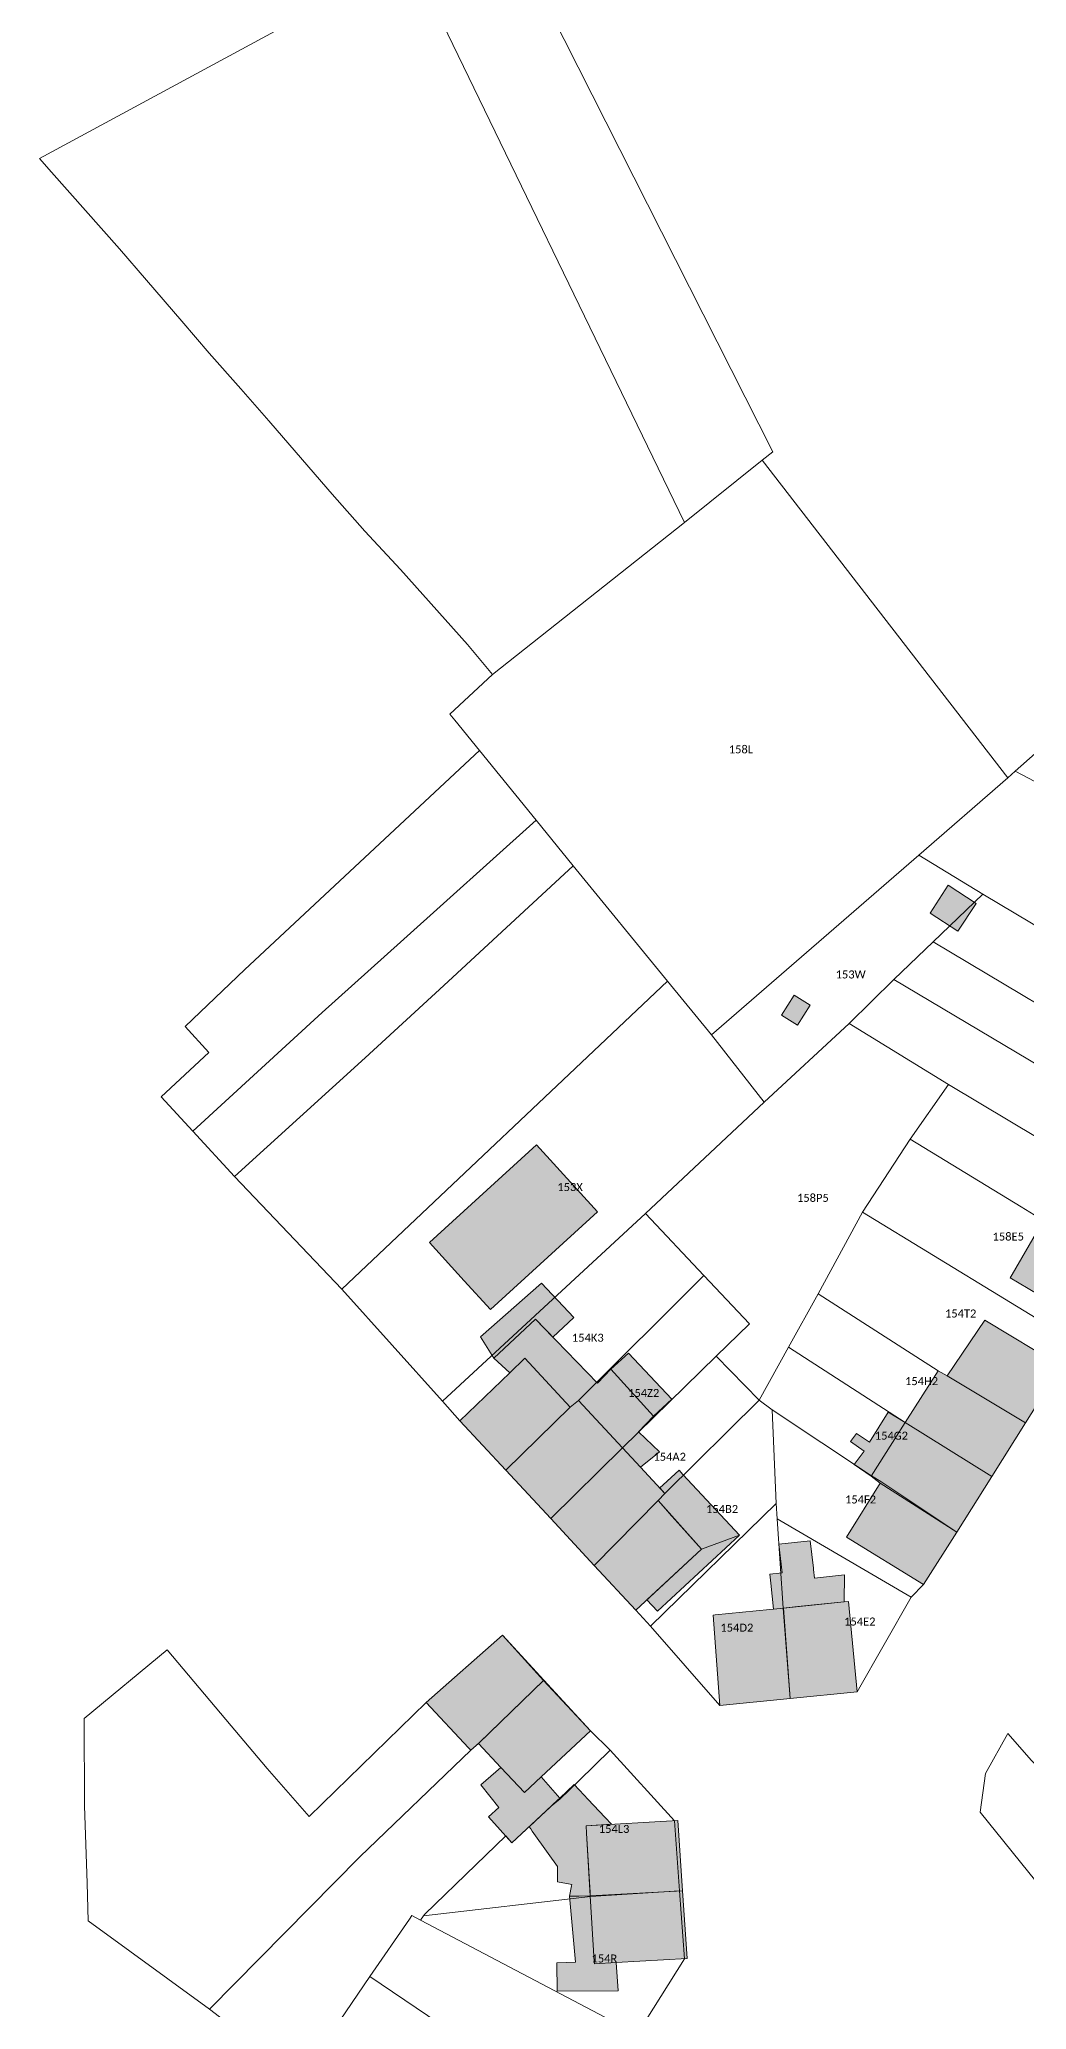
# Model space of a CAD drawing. Header units: metres. Extents: x 113120 to 240396, y 120329 to 242116.
# Drawn here: x 113195.7 to 113294.4, y 121300.4 to 121497.3 of the extents above; entities that cross this region are included whole.
import ezdxf

# ---------------------------------------------------------------- set-up
doc = ezdxf.new("R2010")
doc.units = ezdxf.units.M
doc.header["$LTSCALE"] = 3
for name, color, linetype, lineweight in [('Bpn_CaPa', 78, 'Continuous', 0), ('Bpn_ReBu', 4, 'Continuous', 0), ('Bpt_CaNu', 7, 'Continuous', 0), ('Hachure bâtiment', 11, 'Continuous', 0)]:
    doc.layers.add(name, color=color, linetype=linetype, lineweight=lineweight)
doc.styles.add('Legend', font='')
doc.styles.get('Legend').set_extended_font_data('Calibri')

msp = doc.modelspace()

# ---------------------------------------------------------------- hatches: boundary and pattern name
at = {"layer": 'Hachure bâtiment'}
h = msp.add_hatch(color=256, dxfattribs=at)
h.dxf.hatch_style = 1
h.paths.add_polyline_path([(113289.37, 121410.92), (113287.53, 121408.17), (113284.77, 121409.97), (113286.58, 121412.75)])
h = msp.add_hatch(color=256, dxfattribs=at)
h.dxf.hatch_style = 1
h.paths.add_polyline_path([(113272.77, 121400.77), (113271.52, 121398.77), (113269.93, 121399.78), (113271.18, 121401.77)])
h = msp.add_hatch(color=256, dxfattribs=at)
h.dxf.hatch_style = 1
h.paths.add_polyline_path([(113251.53, 121380.1), (113240.83, 121370.35), (113238.21, 121373.23), (113234.73, 121377.05), (113245.43, 121386.8)])
h = msp.add_hatch(color=256, dxfattribs=at)
h.dxf.hatch_style = 1
h.paths.add_polyline_path([(113303.82, 121374.18), (113300.63, 121368.85), (113294.58, 121372.45), (113292.78, 121373.52), (113292.98, 121373.85), (113296.02, 121379.07)])
h = msp.add_hatch(color=256, dxfattribs=at)
h.dxf.hatch_style = 1
h.paths.add_polyline_path([(113241.18, 121365.47), (113239.82, 121367.61), (113245.92, 121372.99), (113249.17, 121369.55), (113247.05, 121367.59), (113245.32, 121369.37)])
h = msp.add_hatch(color=256, dxfattribs=at)
h.dxf.hatch_style = 1
h.paths.add_polyline_path([(113251.52, 121363), (113252.87, 121364.37), (113257.13, 121359.7), (113255.62, 121358.12), (113257.72, 121356.12), (113257.37, 121355.83), (113255.83, 121354.58), (113254.01, 121356.53), (113249.62, 121361.25), (113248.78, 121360.6), (113244.27, 121365.5), (113242.75, 121364.03), (113241.18, 121365.47), (113245.32, 121369.37)])
h = msp.add_hatch(color=256, dxfattribs=at)
h.dxf.hatch_style = 1
h.paths.add_polyline_path([(113297.87, 121364.67), (113294.31, 121359.02), (113286.48, 121363.72), (113290.23, 121369.27)])
h = msp.add_hatch(color=256, dxfattribs=at)
h.dxf.hatch_style = 1
h.paths.add_polyline_path([(113248.78, 121360.6), (113242.35, 121354.29), (113237.77, 121359.22), (113242.75, 121364.03), (113244.27, 121365.5)])
h = msp.add_hatch(color=256, dxfattribs=at)
h.dxf.hatch_style = 1
h.paths.add_polyline_path([(113252.87, 121364.37), (113254.64, 121365.99), (113258.96, 121361.38), (113257.13, 121359.7)])
h = msp.add_hatch(color=256, dxfattribs=at)
h.dxf.hatch_style = 1
h.paths.add_polyline_path([(113286.48, 121363.72), (113294.31, 121359.02), (113290.93, 121353.65), (113282.29, 121359.05), (113285.57, 121364.22)])
h = msp.add_hatch(color=256, dxfattribs=at)
h.dxf.hatch_style = 1
h.paths.add_polyline_path([(113254.01, 121356.53), (113246.85, 121349.46), (113242.35, 121354.29), (113248.78, 121360.6), (113249.62, 121361.25)])
h = msp.add_hatch(color=256, dxfattribs=at)
h.dxf.hatch_style = 1
h.paths.add_polyline_path([(113282.29, 121359.05), (113278.89, 121353.69), (113277.18, 121354.85), (113278.17, 121356.2), (113276.83, 121357.17), (113277.42, 121357.97), (113278.73, 121357.1), (113280.57, 121360.07)])
h = msp.add_hatch(color=256, dxfattribs=at)
h.dxf.hatch_style = 1
h.paths.add_polyline_path([(113290.93, 121353.65), (113287.44, 121348.1), (113279.77, 121353), (113278.89, 121353.69), (113282.29, 121359.05)])
h = msp.add_hatch(color=256, dxfattribs=at)
h.dxf.hatch_style = 1
h.paths.add_polyline_path([(113255.83, 121354.58), (113258.27, 121351.97), (113257.58, 121351.25), (113251.21, 121344.76), (113246.85, 121349.46), (113254.01, 121356.53)])
h = msp.add_hatch(color=256, dxfattribs=at)
h.dxf.hatch_style = 1
h.paths.add_polyline_path([(113258.08, 121352.82), (113259.68, 121354.29), (113260.07, 121353.86), (113265.71, 121347.8), (113261.92, 121346.4), (113258.7, 121350), (113258.52, 121350.2), (113257.58, 121351.25), (113258.27, 121351.97), (113257.75, 121352.52)])
h = msp.add_hatch(color=256, dxfattribs=at)
h.dxf.hatch_style = 1
h.paths.add_polyline_path([(113287.44, 121348.1), (113284.13, 121342.85), (113276.42, 121347.6), (113279.77, 121353)])
h = msp.add_hatch(color=256, dxfattribs=at)
h.dxf.hatch_style = 1
h.paths.add_polyline_path([(113261.92, 121346.4), (113255.37, 121340.3), (113251.21, 121344.76), (113257.58, 121351.25)])
h = msp.add_hatch(color=256, dxfattribs=at)
h.dxf.hatch_style = 1
h.paths.add_polyline_path([(113261.92, 121346.4), (113265.71, 121347.8), (113257.52, 121340.18), (113256.46, 121341.32)])
h = msp.add_hatch(color=256, dxfattribs=at)
h.dxf.hatch_style = 1
h.paths.add_polyline_path([(113273.52, 121340.85), (113271.54, 121340.65), (113270.37, 121340.54), (113270.13, 121340.51), (113269.13, 121340.41), (113268.86, 121343), (113268.77, 121343.88), (113269.98, 121344.02), (113269.66, 121346.88), (113272.8, 121347.23), (113273.11, 121344.51), (113273.12, 121344.37), (113273.22, 121343.49), (113276.22, 121343.83), (113276.17, 121341.12)])
h = msp.add_hatch(color=256, dxfattribs=at)
h.dxf.hatch_style = 1
h.paths.add_polyline_path([(113270.8, 121331.45), (113263.77, 121330.75), (113263.08, 121339.8), (113263.28, 121339.82), (113270.13, 121340.51)])
h = msp.add_hatch(color=256, dxfattribs=at)
h.dxf.hatch_style = 1
h.paths.add_polyline_path([(113277.48, 121332.12), (113270.8, 121331.45), (113270.13, 121340.51), (113276.17, 121341.12), (113276.63, 121341.17)])
h = msp.add_hatch(color=256, dxfattribs=at)
h.dxf.hatch_style = 1
h.paths.add_polyline_path([(113246.16, 121333.3), (113239.62, 121326.97), (113238.87, 121326.3), (113238.63, 121326.55), (113234.4, 121331.07), (113242.02, 121337.81)])
h = msp.add_hatch(color=256, dxfattribs=at)
h.dxf.hatch_style = 1
h.paths.add_polyline_path([(113250.83, 121328.22), (113245.9, 121323.64), (113244.22, 121322.08), (113241.87, 121324.57), (113239.62, 121326.97), (113246.16, 121333.3)])
h = msp.add_hatch(color=256, dxfattribs=at)
h.dxf.hatch_style = 1
h.paths.add_polyline_path([(113244.22, 121322.08), (113245.9, 121323.64), (113247.77, 121321.52), (113242.98, 121317.05), (113240.62, 121319.65), (113241.68, 121320.57), (113239.88, 121322.85), (113241.87, 121324.57)])
h = msp.add_hatch(color=256, dxfattribs=at)
h.dxf.hatch_style = 1
h.paths.add_polyline_path([(113250.38, 121318.75), (113250.43, 121318.02), (113250.76, 121312.56), (113250.78, 121312.19), (113250.81, 121311.73), (113249.65, 121311.72), (113249.04, 121311.71), (113248.73, 121311.7), (113248.93, 121312.73), (113248.96, 121312.88), (113248.8, 121312.91), (113247.54, 121313.13), (113247.54, 121314.67), (113246.61, 121315.98), (113245.01, 121318.22), (113244.85, 121318.44), (113244.7, 121318.65), (113246.44, 121320.28), (113247.53, 121321.3), (113247.77, 121321.52), (113249.2, 121322.88), (113250.2, 121321.81), (113250.56, 121321.42), (113252.28, 121319.58), (113252.93, 121318.89)])
h = msp.add_hatch(color=256, dxfattribs=at)
h.dxf.hatch_style = 1
h.paths.add_polyline_path([(113260.03, 121312.25), (113250.81, 121311.73), (113250.43, 121318.02), (113250.38, 121318.75), (113259.57, 121319.27)])
h = msp.add_hatch(color=256, dxfattribs=at)
h.dxf.hatch_style = 1
h.paths.add_polyline_path([(113260.48, 121305.47), (113253.38, 121305.07), (113251.22, 121304.95), (113251.2, 121305.18), (113250.81, 121311.73), (113260.03, 121312.25)])
h = msp.add_hatch(color=256, dxfattribs=at)
h.dxf.hatch_style = 1
h.paths.add_polyline_path([(113251.2, 121305.18), (113251.22, 121304.95), (113253.38, 121305.07), (113253.58, 121302.26), (113247.48, 121302.22), (113247.47, 121305.05), (113249.32, 121305.12), (113248.73, 121311.7), (113250.81, 121311.73)])

# ---------------------------------------------------------------- linework, layer by layer
at = {"layer": 'Bpn_CaPa'}
for points in [[(113260.22, 121449.01), (113232.86, 121505.49), (113225.3, 121520.86), (113220.09, 121531.23), (113214.83, 121542.42), (113211.28, 121549.57), (113208.83, 121554.54), (113207.71, 121556.82), (113205.4, 121561.65), (113203.81, 121564.79), (113212.96, 121569.07), (113213.27, 121568.43), (113220.39, 121553.76), (113221.38, 121551.58), (113228.94, 121535.43), (113238.45, 121516.55), (113269.05, 121456.06), (113267.98, 121455.24), (113260.22, 121449.01)], [(113228.26, 121448.13), (113225.01, 121451.86), (113222.05, 121455.27), (113218.66, 121459.16), (113215.86, 121462.38), (113212.72, 121465.95), (113209.97, 121469.15), (113206.43, 121473.23), (113203.74, 121476.35), (113196.96, 121484.03), (113195.74, 121485.4), (113232.86, 121505.49), (113260.22, 121449.01), (113241.03, 121433.82), (113238.53, 121436.82), (113231.83, 121444.32), (113228.26, 121448.13)], [(113260.22, 121449.01), (113267.98, 121455.24), (113292.53, 121423.5), (113283.66, 121415.77), (113262.93, 121397.8), (113258.52, 121403.16), (113249.09, 121414.7), (113245.38, 121419.26), (113239.73, 121426.22), (113237.26, 121429.26), (113236.76, 121429.87), (113241.03, 121433.82), (113260.22, 121449.01)], [(113324.53, 121407.7), (113316.14, 121412.12), (113309.99, 121415.35), (113293.28, 121424.17), (113299.59, 121429.73), (113308.72, 121424.88), (113306.79, 121421.78), (113312.94, 121418.48), (113317.97, 121415.7), (113326.35, 121411.2), (113324.53, 121407.7)], [(113245.38, 121419.26), (113231.82, 121407.06), (113223.99, 121400.03), (113211.07, 121388.17), (113207.91, 121391.61), (113212.66, 121396.03), (113210.3, 121398.62), (113216.26, 121404.32), (113239.73, 121426.22), (113245.38, 121419.26)], [(113283.66, 121415.77), (113292.53, 121423.5), (113293.28, 121424.17), (113309.99, 121415.35), (113316.14, 121412.12), (113324.53, 121407.7), (113320.42, 121399.4), (113318.88, 121400.24), (113316.87, 121396.08), (113308.12, 121401.16), (113296.46, 121408.04), (113290.04, 121411.86), (113283.66, 121415.77)], [(113245.38, 121419.26), (113249.09, 121414.7), (113236.18, 121402.73), (113228.31, 121395.52), (113215.24, 121383.64), (113211.07, 121388.17), (113223.99, 121400.03), (113231.82, 121407.06), (113245.38, 121419.26)], [(113258.52, 121403.16), (113225.97, 121372.37), (113215.24, 121383.64), (113228.31, 121395.52), (113236.18, 121402.73), (113249.09, 121414.7), (113258.52, 121403.16)], [(113283.66, 121415.77), (113290.04, 121411.86), (113285.07, 121407.1), (113281.16, 121403.34), (113276.7, 121398.92), (113268.19, 121391.08), (113262.93, 121397.8), (113283.66, 121415.77)], [(113285.07, 121407.1), (113290.04, 121411.86), (113296.46, 121408.04), (113308.12, 121401.16), (113316.87, 121396.08), (113313.42, 121390.29), (113304.65, 121395.43), (113285.07, 121407.1)], [(113285.07, 121407.1), (113304.65, 121395.43), (113313.42, 121390.29), (113310.72, 121385.77), (113301.95, 121390.98), (113281.16, 121403.34), (113285.07, 121407.1)], [(113258.52, 121403.16), (113262.93, 121397.8), (113268.19, 121391.08), (113256.31, 121379.96), (113236.03, 121361.2), (113225.97, 121372.37), (113258.52, 121403.16)], [(113310.72, 121385.77), (113307.47, 121380.32), (113298.7, 121385.61), (113286.63, 121392.84), (113276.7, 121398.92), (113281.16, 121403.34), (113301.95, 121390.98), (113310.72, 121385.77)], [(113262.17, 121373.74), (113256.31, 121379.96), (113268.19, 121391.08), (113276.7, 121398.92), (113286.63, 121392.84), (113282.79, 121387.38), (113278.03, 121380.07), (113273.58, 121371.91), (113270.62, 121366.57), (113267.68, 121361.29), (113263.4, 121365.68), (113266.73, 121368.93), (113262.17, 121373.74)], [(113286.63, 121392.84), (113298.7, 121385.61), (113307.47, 121380.32), (113303.94, 121374.4), (113296.16, 121379.2), (113295.18, 121379.8), (113293.87, 121380.61), (113282.79, 121387.38), (113286.63, 121392.84)], [(113299.32, 121367.07), (113278.03, 121380.07), (113282.79, 121387.38), (113293.87, 121380.61), (113295.18, 121379.8), (113296.16, 121379.2), (113303.94, 121374.4), (113300.63, 121368.85), (113299.32, 121367.07)], [(113262.17, 121373.74), (113249.62, 121361.25), (113248.78, 121360.6), (113242.35, 121354.29), (113237.77, 121359.22), (113236.03, 121361.2), (113256.31, 121379.96), (113262.17, 121373.74)], [(113299.32, 121367.07), (113297.87, 121364.67), (113294.31, 121359.02), (113286.48, 121363.72), (113285.57, 121364.22), (113273.58, 121371.91), (113278.03, 121380.07), (113299.32, 121367.07)], [(113262.17, 121373.74), (113266.73, 121368.93), (113263.4, 121365.68), (113254.01, 121356.53), (113246.85, 121349.46), (113242.35, 121354.29), (113248.78, 121360.6), (113249.62, 121361.25), (113262.17, 121373.74)], [(113290.93, 121353.65), (113282.28, 121359.04), (113270.62, 121366.57), (113273.58, 121371.91), (113285.57, 121364.22), (113286.48, 121363.72), (113294.31, 121359.02), (113290.93, 121353.65)], [(113246.85, 121349.46), (113254.01, 121356.53), (113263.4, 121365.68), (113267.68, 121361.29), (113258.27, 121351.97), (113257.58, 121351.25), (113251.21, 121344.76), (113246.85, 121349.46)], [(113290.93, 121353.65), (113287.44, 121348.1), (113279.85, 121353.15), (113278.92, 121353.73), (113269, 121360.31), (113267.68, 121361.29), (113270.62, 121366.57), (113282.28, 121359.04), (113290.93, 121353.65)], [(113267.68, 121361.29), (113269, 121360.31), (113269.38, 121350.95), (113256.82, 121338.71), (113255.37, 121340.3), (113251.21, 121344.76), (113257.58, 121351.25), (113258.27, 121351.97), (113267.68, 121361.29)], [(113269.48, 121349.43), (113269.38, 121350.95), (113269, 121360.31), (113278.92, 121353.73), (113279.85, 121353.15), (113287.44, 121348.1), (113284.13, 121342.85), (113282.88, 121341.6), (113269.48, 121349.43)], [(113269.48, 121349.43), (113270.1, 121340.51), (113270.8, 121331.45), (113263.77, 121330.75), (113256.82, 121338.71), (113269.38, 121350.95), (113269.48, 121349.43)], [(113269.48, 121349.43), (113282.88, 121341.6), (113277.48, 121332.12), (113270.8, 121331.45), (113270.1, 121340.51), (113269.48, 121349.43)], [(113200.22, 121329.48), (113208.5, 121336.32), (113214.38, 121329.37), (113218.52, 121324.47), (113222.72, 121319.67), (113234.4, 121331.07), (113242.02, 121337.81), (113246.12, 121333.26), (113239.71, 121327.05), (113238.87, 121326.3), (113227.78, 121315.65), (113212.74, 121300.42), (113200.63, 121309.24), (113200.52, 121313), (113200.26, 121320.74), (113200.22, 121329.48)], [(113246.12, 121333.26), (113250.83, 121328.22), (113252.78, 121326.3), (113249.68, 121323.28), (113247.78, 121321.45), (113246.89, 121320.7), (113242.98, 121317.05), (113242.37, 121317.73), (113239.38, 121314.84), (113234.26, 121309.91), (113234.13, 121309.73), (113233.84, 121309.3), (113232.98, 121309.77), (113232.74, 121309.41), (113228.77, 121303.68), (113225.17, 121298.39), (113221.82, 121293.45), (113212.74, 121300.42), (113227.78, 121315.65), (113238.87, 121326.3), (113239.71, 121327.05), (113246.12, 121333.26)], [(113259.74, 121312.23), (113250.82, 121311.66), (113234.13, 121309.73), (113234.26, 121309.91), (113239.38, 121314.84), (113242.37, 121317.73), (113242.98, 121317.05), (113246.89, 121320.7), (113247.78, 121321.45), (113249.68, 121323.28), (113252.78, 121326.3), (113259.22, 121319.24), (113259.74, 121312.23)], [(113347.3, 121300.29), (113345.36, 121298.8), (113322.46, 121279.59), (113289.79, 121320.1), (113290.32, 121323.96), (113292.53, 121327.97), (113294.92, 121325.28), (113322.97, 121296.91), (113337.28, 121308.46), (113341.31, 121303.63), (113347.3, 121300.29)], [(113233.84, 121309.3), (113234.13, 121309.73), (113250.82, 121311.66), (113259.74, 121312.23), (113260.23, 121305.45), (113255.49, 121297.9), (113233.84, 121309.3)], [(113233.84, 121309.3), (113255.49, 121297.9), (113253.78, 121295.29), (113250.14, 121289.67), (113242.18, 121294.62), (113241.42, 121295.12), (113228.77, 121303.68), (113232.74, 121309.41), (113232.98, 121309.77), (113233.84, 121309.3)], [(113225.17, 121298.39), (113228.77, 121303.68), (113241.42, 121295.12), (113242.18, 121294.62), (113250.14, 121289.67), (113246.78, 121284.49), (113238.04, 121289.8), (113225.17, 121298.39)]]:
    msp.add_lwpolyline(points, close=True, dxfattribs=at)
msp.add_lwpolyline([(113357.13, 121500.03), (113355.3, 121494.5), (113353.02, 121489.56), (113350.84, 121485.19), (113340.17, 121467.37), (113331.19, 121457.88), (113321.11, 121448.98), (113315.67, 121444.22), (113312.49, 121441.37), (113309.31, 121438.39), (113305.98, 121435.27), (113302.93, 121432.63), (113299.59, 121429.73), (113293.28, 121424.17), (113293.28, 121424.17), (113292.53, 121423.5), (113267.98, 121455.24), (113269.05, 121456.06), (113238.45, 121516.55)], dxfattribs=at)
at = {"layer": 'Bpn_ReBu'}
for points in [[(113289.37, 121410.92), (113287.53, 121408.17), (113284.77, 121409.97), (113286.58, 121412.75), (113289.37, 121410.92)], [(113272.77, 121400.77), (113271.52, 121398.77), (113269.93, 121399.78), (113271.18, 121401.77), (113272.77, 121400.77)], [(113251.53, 121380.1), (113240.83, 121370.35), (113238.21, 121373.23), (113234.73, 121377.05), (113245.43, 121386.8), (113251.53, 121380.1)], [(113303.82, 121374.18), (113300.63, 121368.85), (113294.58, 121372.45), (113292.78, 121373.52), (113292.98, 121373.85), (113296.02, 121379.07), (113303.82, 121374.18)], [(113241.18, 121365.47), (113239.82, 121367.61), (113245.92, 121372.99), (113249.17, 121369.55), (113247.05, 121367.59), (113245.32, 121369.37), (113241.18, 121365.47)], [(113251.52, 121363), (113252.87, 121364.37), (113257.13, 121359.7), (113255.62, 121358.12), (113257.72, 121356.12), (113257.37, 121355.83), (113255.83, 121354.58), (113254.01, 121356.53), (113249.62, 121361.25), (113248.78, 121360.6), (113244.27, 121365.5), (113242.75, 121364.03), (113241.18, 121365.47), (113245.32, 121369.37), (113251.52, 121363)], [(113297.87, 121364.67), (113294.31, 121359.02), (113286.48, 121363.72), (113290.23, 121369.27), (113297.87, 121364.67)], [(113248.78, 121360.6), (113242.35, 121354.29), (113237.77, 121359.22), (113242.75, 121364.03), (113244.27, 121365.5), (113248.78, 121360.6)], [(113252.87, 121364.37), (113254.64, 121365.99), (113258.96, 121361.38), (113257.13, 121359.7), (113252.87, 121364.37)], [(113286.48, 121363.72), (113294.31, 121359.02), (113290.93, 121353.65), (113282.29, 121359.05), (113285.57, 121364.22), (113286.48, 121363.72)], [(113254.01, 121356.53), (113246.85, 121349.46), (113242.35, 121354.29), (113248.78, 121360.6), (113249.62, 121361.25), (113254.01, 121356.53)], [(113282.29, 121359.05), (113278.89, 121353.69), (113277.18, 121354.85), (113278.17, 121356.2), (113276.83, 121357.17), (113277.42, 121357.97), (113278.73, 121357.1), (113280.57, 121360.07), (113282.29, 121359.05)], [(113290.93, 121353.65), (113287.44, 121348.1), (113279.77, 121353), (113278.89, 121353.69), (113282.29, 121359.05), (113290.93, 121353.65)], [(113255.83, 121354.58), (113258.27, 121351.97), (113257.58, 121351.25), (113251.21, 121344.76), (113246.85, 121349.46), (113254.01, 121356.53), (113255.83, 121354.58)], [(113258.08, 121352.82), (113259.68, 121354.29), (113260.07, 121353.86), (113265.71, 121347.8), (113261.92, 121346.4), (113258.7, 121350), (113258.52, 121350.2), (113257.58, 121351.25), (113258.27, 121351.97), (113257.75, 121352.52), (113258.08, 121352.82)], [(113287.44, 121348.1), (113284.13, 121342.85), (113276.42, 121347.6), (113279.77, 121353), (113287.44, 121348.1)], [(113261.92, 121346.4), (113255.37, 121340.3), (113251.21, 121344.76), (113257.58, 121351.25), (113261.92, 121346.4)], [(113261.92, 121346.4), (113265.71, 121347.8), (113257.52, 121340.18), (113256.46, 121341.32), (113261.92, 121346.4)], [(113273.52, 121340.85), (113271.54, 121340.65), (113270.37, 121340.54), (113270.13, 121340.51), (113269.13, 121340.41), (113268.86, 121343), (113268.77, 121343.88), (113269.98, 121344.02), (113269.66, 121346.88), (113272.8, 121347.23), (113273.11, 121344.51), (113273.12, 121344.37), (113273.22, 121343.49), (113276.22, 121343.83), (113276.17, 121341.12), (113273.52, 121340.85)], [(113270.8, 121331.45), (113263.77, 121330.75), (113263.08, 121339.8), (113263.28, 121339.82), (113270.13, 121340.51), (113270.8, 121331.45)], [(113277.48, 121332.12), (113270.8, 121331.45), (113270.13, 121340.51), (113276.17, 121341.12), (113276.63, 121341.17), (113277.48, 121332.12)], [(113246.16, 121333.3), (113239.62, 121326.97), (113238.87, 121326.3), (113238.63, 121326.55), (113234.4, 121331.07), (113242.02, 121337.81), (113246.16, 121333.3)], [(113250.83, 121328.22), (113245.9, 121323.64), (113244.22, 121322.08), (113241.87, 121324.57), (113239.62, 121326.97), (113246.16, 121333.3), (113250.83, 121328.22)], [(113244.22, 121322.08), (113245.9, 121323.64), (113247.77, 121321.52), (113242.98, 121317.05), (113240.62, 121319.65), (113241.68, 121320.57), (113239.88, 121322.85), (113241.87, 121324.57), (113244.22, 121322.08)], [(113250.38, 121318.75), (113250.43, 121318.02), (113250.76, 121312.56), (113250.78, 121312.19), (113250.81, 121311.73), (113249.65, 121311.72), (113249.04, 121311.71), (113248.73, 121311.7), (113248.93, 121312.73), (113248.96, 121312.88), (113248.8, 121312.91), (113247.54, 121313.13), (113247.54, 121314.67), (113246.61, 121315.98), (113245.01, 121318.22), (113244.85, 121318.44), (113244.7, 121318.65), (113246.44, 121320.28), (113247.53, 121321.3), (113247.77, 121321.52), (113249.2, 121322.88), (113250.2, 121321.81), (113250.56, 121321.42), (113252.28, 121319.58), (113252.93, 121318.89), (113250.38, 121318.75)], [(113260.03, 121312.25), (113250.81, 121311.73), (113250.43, 121318.02), (113250.38, 121318.75), (113259.57, 121319.27), (113260.03, 121312.25)], [(113260.48, 121305.47), (113253.38, 121305.07), (113251.22, 121304.95), (113251.2, 121305.18), (113250.81, 121311.73), (113260.03, 121312.25), (113260.48, 121305.47)], [(113251.2, 121305.18), (113251.22, 121304.95), (113253.38, 121305.07), (113253.58, 121302.26), (113247.48, 121302.22), (113247.47, 121305.05), (113249.32, 121305.12), (113248.73, 121311.7), (113250.81, 121311.73), (113251.2, 121305.18)]]:
    msp.add_lwpolyline(points, close=True, dxfattribs=at)

# ---------------------------------------------------------------- texts
at = {"layer": 'Bpt_CaNu', "char_height": 0.8, "attachment_point": 7, "style": 'Legend'}
for s, insert in [('158L', (113264.65, 121425.93)), ('153W', (113275.33, 121403.43)), ('153X', (113247.51, 121382.18)), ('158P5', (113271.47, 121381.1)), ('158E5', (113291.02, 121377.23)), ('154T2', (113286.26, 121369.54)), ('154K3', (113248.97, 121367.12)), ('154H2', (113282.27, 121362.78)), ('154Z2', (113254.59, 121361.6)), ('154G2', (113279.25, 121357.33)), ('154A2', (113257.12, 121355.22)), ('154F2', (113276.27, 121350.95)), ('154B2', (113262.38, 121350)), ('154D2', (113263.81, 121338.14)), ('154E2', (113276.18, 121338.75)), ('154L3', (113251.66, 121318.02)), ('154R', (113250.93, 121305.07))]:
    msp.add_mtext(s, dxfattribs=dict(at, insert=insert))

doc.saveas('drawing.dxf')
